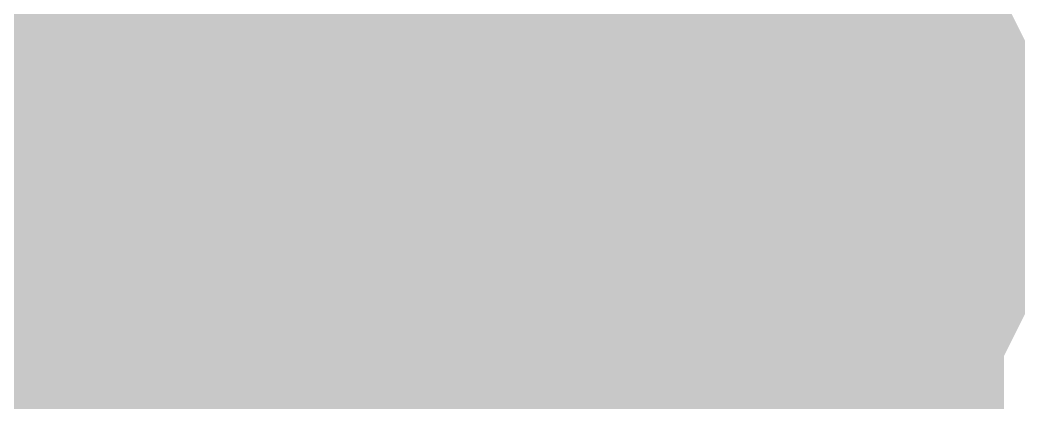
# Model space of a CAD drawing. Header units: inches. Extents: x 0 to 841, y 0 to 594.
# Drawn here: x 592.336 to 593.418, y 497.25 to 497.663 of the extents above; entities that cross this region are included whole.
import ezdxf

# ---------------------------------------------------------------- set-up
doc = ezdxf.new("R2010")
doc.units = ezdxf.units.IN
doc.layers.add('Sheet', color=255, linetype='Continuous')

msp = doc.modelspace()

# ---------------------------------------------------------------- linework, layer by layer
at = {"layer": 'Sheet'}
for points in [[(592.5044, 497.493, 0.7493, 0.7493, 0), (592.5044, 499.9859, 0.7493, 0.7493, 0)], [(592.8637, 497.8299, 0.2997, 0.2997, 0), (592.8861, 497.8074, 0.2997, 0.2997, 0), (592.9086, 497.7849, 0.2997, 0.2997, 0), (592.9086, 497.7625, 0.2997, 0.2997, 0), (592.9311, 497.74, 0.2997, 0.2997, 0), (592.9311, 497.7176, 0.2997, 0.2997, 0), (592.9535, 497.6951, 0.2997, 0.2997, 0), (592.9535, 497.6951, 0.2997, 0.2997, 0), (592.976, 497.6726, 0.2997, 0.2997, 0), (592.976, 497.6277, 0.2997, 0.2997, 0), (592.976, 497.6053, 0.2997, 0.2997, 0), (592.9984, 497.5828, 0.2997, 0.2997, 0), (592.9984, 497.5603, 0.2997, 0.2997, 0), (592.9984, 497.5379, 0.2997, 0.2997, 0), (592.9984, 497.5154, 0.2997, 0.2997, 0), (592.9984, 497.493, 0.2997, 0.2997, 0)], [(592.8637, 497.8299, 0.2997, 0.2997, 0), (592.8861, 497.8074, 0.2997, 0.2997, 0), (592.9086, 497.7849, 0.2997, 0.2997, 0), (592.9086, 497.7625, 0.2997, 0.2997, 0), (592.9311, 497.74, 0.2997, 0.2997, 0), (592.9311, 497.7176, 0.2997, 0.2997, 0), (592.9535, 497.6951, 0.2997, 0.2997, 0), (592.9535, 497.6951, 0.2997, 0.2997, 0), (592.976, 497.6726, 0.2997, 0.2997, 0), (592.976, 497.6277, 0.2997, 0.2997, 0), (592.976, 497.6053, 0.2997, 0.2997, 0), (592.9984, 497.5828, 0.2997, 0.2997, 0), (592.9984, 497.5603, 0.2997, 0.2997, 0), (592.9984, 497.5379, 0.2997, 0.2997, 0), (592.9984, 497.5154, 0.2997, 0.2997, 0), (592.9984, 497.493, 0.2997, 0.2997, 0)], [(592.8637, 497.8299, 0.2997, 0.2997, 0), (592.8861, 497.8074, 0.2997, 0.2997, 0), (592.9086, 497.7849, 0.2997, 0.2997, 0), (592.9086, 497.7625, 0.2997, 0.2997, 0), (592.9311, 497.74, 0.2997, 0.2997, 0), (592.9311, 497.7176, 0.2997, 0.2997, 0), (592.9535, 497.6951, 0.2997, 0.2997, 0), (592.9535, 497.6951, 0.2997, 0.2997, 0), (592.976, 497.6726, 0.2997, 0.2997, 0), (592.976, 497.6277, 0.2997, 0.2997, 0), (592.976, 497.6053, 0.2997, 0.2997, 0), (592.9984, 497.5828, 0.2997, 0.2997, 0), (592.9984, 497.5603, 0.2997, 0.2997, 0), (592.9984, 497.5379, 0.2997, 0.2997, 0), (592.9984, 497.5154, 0.2997, 0.2997, 0), (592.9984, 497.493, 0.2997, 0.2997, 0)], [(593.2005, 497.8299, 0.2997, 0.2997, 0), (593.2005, 497.7849, 0.2997, 0.2997, 0), (593.223, 497.7625, 0.2997, 0.2997, 0), (593.223, 497.7176, 0.2997, 0.2997, 0), (593.2455, 497.6951, 0.2997, 0.2997, 0), (593.2455, 497.6502, 0.2997, 0.2997, 0), (593.2679, 497.6053, 0.2997, 0.2997, 0), (593.2679, 497.5828, 0.2997, 0.2997, 0), (593.2679, 497.5379, 0.2997, 0.2997, 0), (593.2679, 497.493, 0.2997, 0.2997, 0)], [(593.2005, 497.8299, 0.2997, 0.2997, 0), (593.2005, 497.7849, 0.2997, 0.2997, 0), (593.223, 497.7625, 0.2997, 0.2997, 0), (593.223, 497.7176, 0.2997, 0.2997, 0), (593.2455, 497.6951, 0.2997, 0.2997, 0), (593.2455, 497.6502, 0.2997, 0.2997, 0), (593.2679, 497.6053, 0.2997, 0.2997, 0), (593.2679, 497.5828, 0.2997, 0.2997, 0), (593.2679, 497.5379, 0.2997, 0.2997, 0), (593.2679, 497.493, 0.2997, 0.2997, 0)], [(593.2005, 497.8299, 0.2997, 0.2997, 0), (593.2005, 497.7849, 0.2997, 0.2997, 0), (593.223, 497.7625, 0.2997, 0.2997, 0), (593.223, 497.7176, 0.2997, 0.2997, 0), (593.2455, 497.6951, 0.2997, 0.2997, 0), (593.2455, 497.6502, 0.2997, 0.2997, 0), (593.2679, 497.6053, 0.2997, 0.2997, 0), (593.2679, 497.5828, 0.2997, 0.2997, 0), (593.2679, 497.5379, 0.2997, 0.2997, 0), (593.2679, 497.493, 0.2997, 0.2997, 0)], [(593.2005, 497.8299, 0.2997, 0.2997, 0), (593.2005, 497.7849, 0.2997, 0.2997, 0), (593.223, 497.7625, 0.2997, 0.2997, 0), (593.223, 497.7176, 0.2997, 0.2997, 0), (593.2455, 497.6951, 0.2997, 0.2997, 0), (593.2455, 497.6502, 0.2997, 0.2997, 0), (593.2679, 497.6053, 0.2997, 0.2997, 0), (593.2679, 497.5828, 0.2997, 0.2997, 0), (593.2679, 497.5379, 0.2997, 0.2997, 0), (593.2679, 497.493, 0.2997, 0.2997, 0)], [(570.0016, 497.493, 0.7493, 0.7493, 0), (577.5025, 497.493, 0.7493, 0.7493, 0), (592.5044, 497.493, 0.7493, 0.7493, 0)], [(592.5044, 497.493, 0.7493, 0.7493, 0), (592.5044, 491.9905, 0.7493, 0.7493, 0)], [(592.9311, 497.7176, 0.0991, 0.0991, 0), (592.9535, 497.6951, 0.0991, 0.0991, 0), (592.9535, 497.6951, 0.0991, 0.0991, 0), (592.976, 497.6726, 0.0991, 0.0991, 0), (592.976, 497.6277, 0.0991, 0.0991, 0), (592.976, 497.6053, 0.0991, 0.0991, 0), (592.9984, 497.5828, 0.0991, 0.0991, 0), (592.9984, 497.5603, 0.0991, 0.0991, 0), (592.9984, 497.5379, 0.0991, 0.0991, 0), (592.9984, 497.5154, 0.0991, 0.0991, 0), (592.9984, 497.493, 0.0991, 0.0991, 0)], [(592.9311, 497.7176, 0.0991, 0.0991, 0), (592.9535, 497.6951, 0.0991, 0.0991, 0), (592.9535, 497.6951, 0.0991, 0.0991, 0), (592.976, 497.6726, 0.0991, 0.0991, 0), (592.976, 497.6277, 0.0991, 0.0991, 0), (592.976, 497.6053, 0.0991, 0.0991, 0), (592.9984, 497.5828, 0.0991, 0.0991, 0), (592.9984, 497.5603, 0.0991, 0.0991, 0), (592.9984, 497.5379, 0.0991, 0.0991, 0), (592.9984, 497.5154, 0.0991, 0.0991, 0), (592.9984, 497.493, 0.0991, 0.0991, 0)], [(592.9311, 497.7176, 0.0991, 0.0991, 0), (592.9535, 497.6951, 0.0991, 0.0991, 0), (592.9535, 497.6951, 0.0991, 0.0991, 0), (592.976, 497.6726, 0.0991, 0.0991, 0), (592.976, 497.6277, 0.0991, 0.0991, 0), (592.976, 497.6053, 0.0991, 0.0991, 0), (592.9984, 497.5828, 0.0991, 0.0991, 0), (592.9984, 497.5603, 0.0991, 0.0991, 0), (592.9984, 497.5379, 0.0991, 0.0991, 0), (592.9984, 497.5154, 0.0991, 0.0991, 0), (592.9984, 497.493, 0.0991, 0.0991, 0)], [(593.223, 497.7176, 0.0991, 0.0991, 0), (593.2455, 497.6951, 0.0991, 0.0991, 0), (593.2455, 497.6502, 0.0991, 0.0991, 0), (593.2679, 497.6053, 0.0991, 0.0991, 0), (593.2679, 497.5828, 0.0991, 0.0991, 0), (593.2679, 497.5379, 0.0991, 0.0991, 0), (593.2679, 497.493, 0.0991, 0.0991, 0)], [(593.223, 497.7176, 0.0991, 0.0991, 0), (593.2455, 497.6951, 0.0991, 0.0991, 0), (593.2455, 497.6502, 0.0991, 0.0991, 0), (593.2679, 497.6053, 0.0991, 0.0991, 0), (593.2679, 497.5828, 0.0991, 0.0991, 0), (593.2679, 497.5379, 0.0991, 0.0991, 0), (593.2679, 497.493, 0.0991, 0.0991, 0)], [(593.223, 497.7176, 0.0991, 0.0991, 0), (593.2455, 497.6951, 0.0991, 0.0991, 0), (593.2455, 497.6502, 0.0991, 0.0991, 0), (593.2679, 497.6053, 0.0991, 0.0991, 0), (593.2679, 497.5828, 0.0991, 0.0991, 0), (593.2679, 497.5379, 0.0991, 0.0991, 0), (593.2679, 497.493, 0.0991, 0.0991, 0)], [(593.223, 497.7176, 0.0991, 0.0991, 0), (593.2455, 497.6951, 0.0991, 0.0991, 0), (593.2455, 497.6502, 0.0991, 0.0991, 0), (593.2679, 497.6053, 0.0991, 0.0991, 0), (593.2679, 497.5828, 0.0991, 0.0991, 0), (593.2679, 497.5379, 0.0991, 0.0991, 0), (593.2679, 497.493, 0.0991, 0.0991, 0)], [(592.5044, 492.4846, 0.2997, 0.2997, 0), (592.5044, 497.493, 0.2997, 0.2997, 0)], [(592.9984, 497.493, 0.2997, 0.2997, 0), (592.9984, 497.4705, 0.2997, 0.2997, 0), (592.9984, 497.448, 0.2997, 0.2997, 0), (592.9984, 497.4031, 0.2997, 0.2997, 0), (592.9984, 497.3807, 0.2997, 0.2997, 0), (592.976, 497.3582, 0.2997, 0.2997, 0), (592.976, 497.3358, 0.2997, 0.2997, 0), (592.976, 497.3133, 0.2997, 0.2997, 0), (592.9535, 497.2908, 0.2997, 0.2997, 0), (592.9535, 497.2684, 0.2997, 0.2997, 0), (592.9311, 497.2459, 0.2997, 0.2997, 0), (592.9311, 497.2235, 0.2997, 0.2997, 0), (592.9086, 497.201, 0.2997, 0.2997, 0), (592.9086, 497.1785, 0.2997, 0.2997, 0), (592.8861, 497.1561, 0.2997, 0.2997, 0), (592.8637, 497.1336, 0.2997, 0.2997, 0), (592.8412, 497.1336, 0.2997, 0.2997, 0), (592.8412, 497.1112, 0.2997, 0.2997, 0), (592.8188, 497.0887, 0.2997, 0.2997, 0)], [(592.9984, 497.493, 0.2997, 0.2997, 0), (592.9984, 497.4705, 0.2997, 0.2997, 0), (592.9984, 497.448, 0.2997, 0.2997, 0), (592.9984, 497.4031, 0.2997, 0.2997, 0), (592.9984, 497.3807, 0.2997, 0.2997, 0), (592.976, 497.3582, 0.2997, 0.2997, 0), (592.976, 497.3358, 0.2997, 0.2997, 0), (592.976, 497.3133, 0.2997, 0.2997, 0), (592.9535, 497.2908, 0.2997, 0.2997, 0), (592.9535, 497.2684, 0.2997, 0.2997, 0), (592.9311, 497.2459, 0.2997, 0.2997, 0), (592.9311, 497.2235, 0.2997, 0.2997, 0), (592.9086, 497.201, 0.2997, 0.2997, 0), (592.9086, 497.1785, 0.2997, 0.2997, 0), (592.8861, 497.1561, 0.2997, 0.2997, 0), (592.8637, 497.1336, 0.2997, 0.2997, 0), (592.8412, 497.1336, 0.2997, 0.2997, 0), (592.8412, 497.1112, 0.2997, 0.2997, 0), (592.8188, 497.0887, 0.2997, 0.2997, 0)], [(592.9984, 497.493, 0.2997, 0.2997, 0), (592.9984, 497.4705, 0.2997, 0.2997, 0), (592.9984, 497.448, 0.2997, 0.2997, 0), (592.9984, 497.4031, 0.2997, 0.2997, 0), (592.9984, 497.3807, 0.2997, 0.2997, 0), (592.976, 497.3582, 0.2997, 0.2997, 0), (592.976, 497.3358, 0.2997, 0.2997, 0), (592.976, 497.3133, 0.2997, 0.2997, 0), (592.9535, 497.2908, 0.2997, 0.2997, 0), (592.9535, 497.2684, 0.2997, 0.2997, 0), (592.9311, 497.2459, 0.2997, 0.2997, 0), (592.9311, 497.2235, 0.2997, 0.2997, 0), (592.9086, 497.201, 0.2997, 0.2997, 0), (592.9086, 497.1785, 0.2997, 0.2997, 0), (592.8861, 497.1561, 0.2997, 0.2997, 0), (592.8637, 497.1336, 0.2997, 0.2997, 0), (592.8412, 497.1336, 0.2997, 0.2997, 0), (592.8412, 497.1112, 0.2997, 0.2997, 0), (592.8188, 497.0887, 0.2997, 0.2997, 0)], [(592.9984, 497.493, 0.2997, 0.2997, 0), (592.9984, 497.493, 0.2997, 0.2997, 0), (592.9984, 497.493, 0.2997, 0.2997, 0), (592.9984, 497.493, 0.2997, 0.2997, 0), (592.9984, 497.493, 0.2997, 0.2997, 0), (592.9984, 497.493, 0.2997, 0.2997, 0), (592.9984, 497.493, 0.2997, 0.2997, 0), (592.9984, 497.493, 0.2997, 0.2997, 0), (592.9984, 497.493, 0.2997, 0.2997, 0), (592.9984, 497.493, 0.2997, 0.2997, 0), (592.9984, 497.493, 0.2997, 0.2997, 0), (592.9984, 497.493, 0.2997, 0.2997, 0), (592.9984, 497.493, 0.2997, 0.2997, 0), (592.9984, 497.493, 0.2997, 0.2997, 0), (592.9984, 497.493, 0.2997, 0.2997, 0), (592.9984, 497.493, 0.2997, 0.2997, 0), (592.9984, 497.493, 0.2997, 0.2997, 0), (592.9984, 497.493, 0.2997, 0.2997, 0), (592.9984, 497.493, 0.2997, 0.2997, 0), (592.9984, 497.493, 0.2997, 0.2997, 0), (592.9984, 497.493, 0.2997, 0.2997, 0), (592.9984, 497.493, 0.2997, 0.2997, 0), (592.9984, 497.493, 0.2997, 0.2997, 0), (592.9984, 497.493, 0.2997, 0.2997, 0), (592.9984, 497.493, 0.2997, 0.2997, 0), (592.9984, 497.493, 0.2997, 0.2997, 0), (592.9984, 497.493, 0.2997, 0.2997, 0), (592.9984, 497.493, 0.2997, 0.2997, 0), (592.9984, 497.493, 0.2997, 0.2997, 0), (592.9984, 497.493, 0.2997, 0.2997, 0), (592.9984, 497.493, 0.2997, 0.2997, 0), (592.9984, 497.493, 0.2997, 0.2997, 0), (592.9984, 497.493, 0.2997, 0.2997, 0)], [(592.9984, 497.493, 0.2997, 0.2997, 0), (592.9984, 497.493, 0.2997, 0.2997, 0)], [(592.9984, 497.493, 0.2997, 0.2997, 0), (592.9984, 497.493, 0.2997, 0.2997, 0), (592.9984, 497.493, 0.2997, 0.2997, 0), (592.9984, 497.493, 0.2997, 0.2997, 0), (592.9984, 497.493, 0.2997, 0.2997, 0), (592.9984, 497.493, 0.2997, 0.2997, 0), (592.9984, 497.493, 0.2997, 0.2997, 0), (592.9984, 497.493, 0.2997, 0.2997, 0), (592.9984, 497.493, 0.2997, 0.2997, 0), (592.9984, 497.493, 0.2997, 0.2997, 0), (592.9984, 497.493, 0.2997, 0.2997, 0), (592.9984, 497.493, 0.2997, 0.2997, 0), (592.9984, 497.493, 0.2997, 0.2997, 0), (592.9984, 497.493, 0.2997, 0.2997, 0), (592.9984, 497.493, 0.2997, 0.2997, 0), (592.9984, 497.493, 0.2997, 0.2997, 0), (592.9984, 497.493, 0.2997, 0.2997, 0), (592.9984, 497.493, 0.2997, 0.2997, 0), (592.9984, 497.493, 0.2997, 0.2997, 0), (592.9984, 497.493, 0.2997, 0.2997, 0), (592.9984, 497.493, 0.2997, 0.2997, 0), (592.9984, 497.493, 0.2997, 0.2997, 0), (592.9984, 497.493, 0.2997, 0.2997, 0), (592.9984, 497.493, 0.2997, 0.2997, 0), (592.9984, 497.493, 0.2997, 0.2997, 0), (592.9984, 497.493, 0.2997, 0.2997, 0), (592.9984, 497.493, 0.2997, 0.2997, 0), (592.9984, 497.493, 0.2997, 0.2997, 0), (592.9984, 497.493, 0.2997, 0.2997, 0), (592.9984, 497.493, 0.2997, 0.2997, 0), (592.9984, 497.493, 0.2997, 0.2997, 0), (592.9984, 497.493, 0.2997, 0.2997, 0), (592.9984, 497.493, 0.2997, 0.2997, 0)], [(592.9984, 497.493, 0.2997, 0.2997, 0), (592.9984, 497.493, 0.2997, 0.2997, 0)], [(592.9984, 497.493, 0.2997, 0.2997, 0), (592.9984, 497.493, 0.2997, 0.2997, 0), (592.9984, 497.493, 0.2997, 0.2997, 0), (592.9984, 497.493, 0.2997, 0.2997, 0), (592.9984, 497.493, 0.2997, 0.2997, 0), (592.9984, 497.493, 0.2997, 0.2997, 0), (592.9984, 497.493, 0.2997, 0.2997, 0), (592.9984, 497.493, 0.2997, 0.2997, 0), (592.9984, 497.493, 0.2997, 0.2997, 0), (592.9984, 497.493, 0.2997, 0.2997, 0), (592.9984, 497.493, 0.2997, 0.2997, 0), (592.9984, 497.493, 0.2997, 0.2997, 0), (592.9984, 497.493, 0.2997, 0.2997, 0), (592.9984, 497.493, 0.2997, 0.2997, 0), (592.9984, 497.493, 0.2997, 0.2997, 0), (592.9984, 497.493, 0.2997, 0.2997, 0), (592.9984, 497.493, 0.2997, 0.2997, 0), (592.9984, 497.493, 0.2997, 0.2997, 0), (592.9984, 497.493, 0.2997, 0.2997, 0), (592.9984, 497.493, 0.2997, 0.2997, 0), (592.9984, 497.493, 0.2997, 0.2997, 0), (592.9984, 497.493, 0.2997, 0.2997, 0), (592.9984, 497.493, 0.2997, 0.2997, 0), (592.9984, 497.493, 0.2997, 0.2997, 0), (592.9984, 497.493, 0.2997, 0.2997, 0), (592.9984, 497.493, 0.2997, 0.2997, 0), (592.9984, 497.493, 0.2997, 0.2997, 0), (592.9984, 497.493, 0.2997, 0.2997, 0), (592.9984, 497.493, 0.2997, 0.2997, 0), (592.9984, 497.493, 0.2997, 0.2997, 0), (592.9984, 497.493, 0.2997, 0.2997, 0), (592.9984, 497.493, 0.2997, 0.2997, 0), (592.9984, 497.493, 0.2997, 0.2997, 0)], [(592.9984, 497.493, 0.2997, 0.2997, 0), (592.9984, 497.493, 0.2997, 0.2997, 0)], [(593.2679, 497.493, 0.2997, 0.2997, 0), (593.2679, 497.448, 0.2997, 0.2997, 0), (593.2679, 497.4031, 0.2997, 0.2997, 0), (593.2679, 497.3807, 0.2997, 0.2997, 0), (593.2455, 497.3358, 0.2997, 0.2997, 0), (593.2455, 497.2908, 0.2997, 0.2997, 0), (593.223, 497.2684, 0.2997, 0.2997, 0), (593.223, 497.2235, 0.2997, 0.2997, 0), (593.2005, 497.201, 0.2997, 0.2997, 0), (593.2005, 497.1561, 0.2997, 0.2997, 0), (593.1781, 497.1336, 0.2997, 0.2997, 0), (593.1556, 497.0887, 0.2997, 0.2997, 0)], [(593.2679, 497.493, 0.2997, 0.2997, 0), (593.2679, 497.448, 0.2997, 0.2997, 0), (593.2679, 497.4031, 0.2997, 0.2997, 0), (593.2679, 497.3807, 0.2997, 0.2997, 0), (593.2455, 497.3358, 0.2997, 0.2997, 0), (593.2455, 497.2908, 0.2997, 0.2997, 0), (593.223, 497.2684, 0.2997, 0.2997, 0), (593.223, 497.2235, 0.2997, 0.2997, 0), (593.2005, 497.201, 0.2997, 0.2997, 0), (593.2005, 497.1561, 0.2997, 0.2997, 0), (593.1781, 497.1336, 0.2997, 0.2997, 0), (593.1556, 497.0887, 0.2997, 0.2997, 0)], [(593.2679, 497.493, 0.2997, 0.2997, 0), (593.2679, 497.448, 0.2997, 0.2997, 0), (593.2679, 497.4031, 0.2997, 0.2997, 0), (593.2679, 497.3807, 0.2997, 0.2997, 0), (593.2455, 497.3358, 0.2997, 0.2997, 0), (593.2455, 497.2908, 0.2997, 0.2997, 0), (593.223, 497.2684, 0.2997, 0.2997, 0), (593.223, 497.2235, 0.2997, 0.2997, 0), (593.2005, 497.201, 0.2997, 0.2997, 0), (593.2005, 497.1561, 0.2997, 0.2997, 0), (593.1781, 497.1336, 0.2997, 0.2997, 0), (593.1556, 497.0887, 0.2997, 0.2997, 0)], [(593.2679, 497.493, 0.2997, 0.2997, 0), (593.2679, 497.448, 0.2997, 0.2997, 0), (593.2679, 497.4031, 0.2997, 0.2997, 0), (593.2679, 497.3807, 0.2997, 0.2997, 0), (593.2455, 497.3358, 0.2997, 0.2997, 0), (593.2455, 497.2908, 0.2997, 0.2997, 0), (593.223, 497.2684, 0.2997, 0.2997, 0), (593.223, 497.2235, 0.2997, 0.2997, 0), (593.2005, 497.201, 0.2997, 0.2997, 0), (593.2005, 497.1561, 0.2997, 0.2997, 0), (593.1781, 497.1336, 0.2997, 0.2997, 0), (593.1556, 497.0887, 0.2997, 0.2997, 0)], [(593.2679, 497.493, 0.2997, 0.2997, 0), (593.2679, 497.493, 0.2997, 0.2997, 0), (593.2679, 497.493, 0.2997, 0.2997, 0), (593.2679, 497.493, 0.2997, 0.2997, 0), (593.2679, 497.493, 0.2997, 0.2997, 0), (593.2679, 497.493, 0.2997, 0.2997, 0), (593.2679, 497.493, 0.2997, 0.2997, 0), (593.2679, 497.493, 0.2997, 0.2997, 0), (593.2679, 497.493, 0.2997, 0.2997, 0), (593.2679, 497.493, 0.2997, 0.2997, 0), (593.2679, 497.493, 0.2997, 0.2997, 0), (593.2679, 497.493, 0.2997, 0.2997, 0), (593.2679, 497.493, 0.2997, 0.2997, 0), (593.2679, 497.493, 0.2997, 0.2997, 0), (593.2679, 497.493, 0.2997, 0.2997, 0), (593.2679, 497.493, 0.2997, 0.2997, 0), (593.2679, 497.493, 0.2997, 0.2997, 0), (593.2679, 497.493, 0.2997, 0.2997, 0), (593.2679, 497.493, 0.2997, 0.2997, 0), (593.2679, 497.493, 0.2997, 0.2997, 0), (593.2679, 497.493, 0.2997, 0.2997, 0), (593.2679, 497.493, 0.2997, 0.2997, 0), (593.2679, 497.493, 0.2997, 0.2997, 0), (593.2679, 497.493, 0.2997, 0.2997, 0), (593.2679, 497.493, 0.2997, 0.2997, 0), (593.2679, 497.493, 0.2997, 0.2997, 0), (593.2679, 497.493, 0.2997, 0.2997, 0), (593.2679, 497.493, 0.2997, 0.2997, 0), (593.2679, 497.493, 0.2997, 0.2997, 0), (593.2679, 497.493, 0.2997, 0.2997, 0), (593.2679, 497.493, 0.2997, 0.2997, 0), (593.2679, 497.493, 0.2997, 0.2997, 0), (593.2679, 497.493, 0.2997, 0.2997, 0)], [(593.2679, 497.493, 0.2997, 0.2997, 0), (593.2679, 497.493, 0.2997, 0.2997, 0)], [(593.2679, 497.493, 0.2997, 0.2997, 0), (593.2679, 497.493, 0.2997, 0.2997, 0), (593.2679, 497.493, 0.2997, 0.2997, 0), (593.2679, 497.493, 0.2997, 0.2997, 0), (593.2679, 497.493, 0.2997, 0.2997, 0), (593.2679, 497.493, 0.2997, 0.2997, 0), (593.2679, 497.493, 0.2997, 0.2997, 0), (593.2679, 497.493, 0.2997, 0.2997, 0), (593.2679, 497.493, 0.2997, 0.2997, 0), (593.2679, 497.493, 0.2997, 0.2997, 0), (593.2679, 497.493, 0.2997, 0.2997, 0), (593.2679, 497.493, 0.2997, 0.2997, 0), (593.2679, 497.493, 0.2997, 0.2997, 0), (593.2679, 497.493, 0.2997, 0.2997, 0), (593.2679, 497.493, 0.2997, 0.2997, 0), (593.2679, 497.493, 0.2997, 0.2997, 0), (593.2679, 497.493, 0.2997, 0.2997, 0), (593.2679, 497.493, 0.2997, 0.2997, 0), (593.2679, 497.493, 0.2997, 0.2997, 0), (593.2679, 497.493, 0.2997, 0.2997, 0), (593.2679, 497.493, 0.2997, 0.2997, 0), (593.2679, 497.493, 0.2997, 0.2997, 0), (593.2679, 497.493, 0.2997, 0.2997, 0), (593.2679, 497.493, 0.2997, 0.2997, 0), (593.2679, 497.493, 0.2997, 0.2997, 0), (593.2679, 497.493, 0.2997, 0.2997, 0), (593.2679, 497.493, 0.2997, 0.2997, 0), (593.2679, 497.493, 0.2997, 0.2997, 0), (593.2679, 497.493, 0.2997, 0.2997, 0), (593.2679, 497.493, 0.2997, 0.2997, 0), (593.2679, 497.493, 0.2997, 0.2997, 0), (593.2679, 497.493, 0.2997, 0.2997, 0), (593.2679, 497.493, 0.2997, 0.2997, 0)], [(593.2679, 497.493, 0.2997, 0.2997, 0), (593.2679, 497.493, 0.2997, 0.2997, 0)], [(593.2679, 497.493, 0.2997, 0.2997, 0), (593.2679, 497.493, 0.2997, 0.2997, 0), (593.2679, 497.493, 0.2997, 0.2997, 0), (593.2679, 497.493, 0.2997, 0.2997, 0), (593.2679, 497.493, 0.2997, 0.2997, 0), (593.2679, 497.493, 0.2997, 0.2997, 0), (593.2679, 497.493, 0.2997, 0.2997, 0), (593.2679, 497.493, 0.2997, 0.2997, 0), (593.2679, 497.493, 0.2997, 0.2997, 0), (593.2679, 497.493, 0.2997, 0.2997, 0), (593.2679, 497.493, 0.2997, 0.2997, 0), (593.2679, 497.493, 0.2997, 0.2997, 0), (593.2679, 497.493, 0.2997, 0.2997, 0), (593.2679, 497.493, 0.2997, 0.2997, 0), (593.2679, 497.493, 0.2997, 0.2997, 0), (593.2679, 497.493, 0.2997, 0.2997, 0), (593.2679, 497.493, 0.2997, 0.2997, 0), (593.2679, 497.493, 0.2997, 0.2997, 0), (593.2679, 497.493, 0.2997, 0.2997, 0), (593.2679, 497.493, 0.2997, 0.2997, 0), (593.2679, 497.493, 0.2997, 0.2997, 0), (593.2679, 497.493, 0.2997, 0.2997, 0), (593.2679, 497.493, 0.2997, 0.2997, 0), (593.2679, 497.493, 0.2997, 0.2997, 0), (593.2679, 497.493, 0.2997, 0.2997, 0), (593.2679, 497.493, 0.2997, 0.2997, 0), (593.2679, 497.493, 0.2997, 0.2997, 0), (593.2679, 497.493, 0.2997, 0.2997, 0), (593.2679, 497.493, 0.2997, 0.2997, 0), (593.2679, 497.493, 0.2997, 0.2997, 0), (593.2679, 497.493, 0.2997, 0.2997, 0), (593.2679, 497.493, 0.2997, 0.2997, 0), (593.2679, 497.493, 0.2997, 0.2997, 0)], [(593.2679, 497.493, 0.2997, 0.2997, 0), (593.2679, 497.493, 0.2997, 0.2997, 0)], [(593.2679, 497.493, 0.2997, 0.2997, 0), (593.2679, 497.493, 0.2997, 0.2997, 0), (593.2679, 497.493, 0.2997, 0.2997, 0), (593.2679, 497.493, 0.2997, 0.2997, 0), (593.2679, 497.493, 0.2997, 0.2997, 0), (593.2679, 497.493, 0.2997, 0.2997, 0), (593.2679, 497.493, 0.2997, 0.2997, 0), (593.2679, 497.493, 0.2997, 0.2997, 0), (593.2679, 497.493, 0.2997, 0.2997, 0), (593.2679, 497.493, 0.2997, 0.2997, 0), (593.2679, 497.493, 0.2997, 0.2997, 0), (593.2679, 497.493, 0.2997, 0.2997, 0), (593.2679, 497.493, 0.2997, 0.2997, 0), (593.2679, 497.493, 0.2997, 0.2997, 0), (593.2679, 497.493, 0.2997, 0.2997, 0), (593.2679, 497.493, 0.2997, 0.2997, 0), (593.2679, 497.493, 0.2997, 0.2997, 0), (593.2679, 497.493, 0.2997, 0.2997, 0), (593.2679, 497.493, 0.2997, 0.2997, 0), (593.2679, 497.493, 0.2997, 0.2997, 0), (593.2679, 497.493, 0.2997, 0.2997, 0), (593.2679, 497.493, 0.2997, 0.2997, 0), (593.2679, 497.493, 0.2997, 0.2997, 0), (593.2679, 497.493, 0.2997, 0.2997, 0), (593.2679, 497.493, 0.2997, 0.2997, 0), (593.2679, 497.493, 0.2997, 0.2997, 0), (593.2679, 497.493, 0.2997, 0.2997, 0), (593.2679, 497.493, 0.2997, 0.2997, 0), (593.2679, 497.493, 0.2997, 0.2997, 0), (593.2679, 497.493, 0.2997, 0.2997, 0), (593.2679, 497.493, 0.2997, 0.2997, 0), (593.2679, 497.493, 0.2997, 0.2997, 0), (593.2679, 497.493, 0.2997, 0.2997, 0)], [(593.2679, 497.493, 0.2997, 0.2997, 0), (593.2679, 497.493, 0.2997, 0.2997, 0)], [(592.9984, 497.493, 0.0991, 0.0991, 0), (592.9984, 497.4705, 0.0991, 0.0991, 0), (592.9984, 497.448, 0.0991, 0.0991, 0), (592.9984, 497.4031, 0.0991, 0.0991, 0), (592.9984, 497.3807, 0.0991, 0.0991, 0), (592.976, 497.3582, 0.0991, 0.0991, 0), (592.976, 497.3358, 0.0991, 0.0991, 0), (592.976, 497.3133, 0.0991, 0.0991, 0), (592.9535, 497.2908, 0.0991, 0.0991, 0), (592.9535, 497.2684, 0.0991, 0.0991, 0), (592.9311, 497.2459, 0.0991, 0.0991, 0), (592.9311, 497.2235, 0.0991, 0.0991, 0), (592.9086, 497.201, 0.0991, 0.0991, 0), (592.9086, 497.1785, 0.0991, 0.0991, 0)], [(592.9984, 497.493, 0.0991, 0.0991, 0), (592.9984, 497.4705, 0.0991, 0.0991, 0), (592.9984, 497.448, 0.0991, 0.0991, 0), (592.9984, 497.4031, 0.0991, 0.0991, 0), (592.9984, 497.3807, 0.0991, 0.0991, 0), (592.976, 497.3582, 0.0991, 0.0991, 0), (592.976, 497.3358, 0.0991, 0.0991, 0), (592.976, 497.3133, 0.0991, 0.0991, 0), (592.9535, 497.2908, 0.0991, 0.0991, 0), (592.9535, 497.2684, 0.0991, 0.0991, 0), (592.9311, 497.2459, 0.0991, 0.0991, 0), (592.9311, 497.2235, 0.0991, 0.0991, 0), (592.9086, 497.201, 0.0991, 0.0991, 0), (592.9086, 497.1785, 0.0991, 0.0991, 0)], [(592.9984, 497.493, 0.0991, 0.0991, 0), (592.9984, 497.4705, 0.0991, 0.0991, 0), (592.9984, 497.448, 0.0991, 0.0991, 0), (592.9984, 497.4031, 0.0991, 0.0991, 0), (592.9984, 497.3807, 0.0991, 0.0991, 0), (592.976, 497.3582, 0.0991, 0.0991, 0), (592.976, 497.3358, 0.0991, 0.0991, 0), (592.976, 497.3133, 0.0991, 0.0991, 0), (592.9535, 497.2908, 0.0991, 0.0991, 0), (592.9535, 497.2684, 0.0991, 0.0991, 0), (592.9311, 497.2459, 0.0991, 0.0991, 0), (592.9311, 497.2235, 0.0991, 0.0991, 0), (592.9086, 497.201, 0.0991, 0.0991, 0), (592.9086, 497.1785, 0.0991, 0.0991, 0)], [(592.9984, 497.493, 0.0991, 0.0991, 0), (592.9984, 497.493, 0.0991, 0.0991, 0), (592.9984, 497.493, 0.0991, 0.0991, 0), (592.9984, 497.493, 0.0991, 0.0991, 0), (592.9984, 497.493, 0.0991, 0.0991, 0), (592.9984, 497.493, 0.0991, 0.0991, 0), (592.9984, 497.493, 0.0991, 0.0991, 0), (592.9984, 497.493, 0.0991, 0.0991, 0), (592.9984, 497.493, 0.0991, 0.0991, 0), (592.9984, 497.493, 0.0991, 0.0991, 0), (592.9984, 497.493, 0.0991, 0.0991, 0), (592.9984, 497.493, 0.0991, 0.0991, 0), (592.9984, 497.493, 0.0991, 0.0991, 0), (592.9984, 497.493, 0.0991, 0.0991, 0), (592.9984, 497.493, 0.0991, 0.0991, 0), (592.9984, 497.493, 0.0991, 0.0991, 0), (592.9984, 497.493, 0.0991, 0.0991, 0), (592.9984, 497.493, 0.0991, 0.0991, 0), (592.9984, 497.493, 0.0991, 0.0991, 0), (592.9984, 497.493, 0.0991, 0.0991, 0), (592.9984, 497.493, 0.0991, 0.0991, 0), (592.9984, 497.493, 0.0991, 0.0991, 0), (592.9984, 497.493, 0.0991, 0.0991, 0), (592.9984, 497.493, 0.0991, 0.0991, 0), (592.9984, 497.493, 0.0991, 0.0991, 0), (592.9984, 497.493, 0.0991, 0.0991, 0), (592.9984, 497.493, 0.0991, 0.0991, 0), (592.9984, 497.493, 0.0991, 0.0991, 0), (592.9984, 497.493, 0.0991, 0.0991, 0), (592.9984, 497.493, 0.0991, 0.0991, 0), (592.9984, 497.493, 0.0991, 0.0991, 0), (592.9984, 497.493, 0.0991, 0.0991, 0), (592.9984, 497.493, 0.0991, 0.0991, 0)], [(592.9984, 497.493, 0.0991, 0.0991, 0), (592.9984, 497.493, 0.0991, 0.0991, 0)], [(592.9984, 497.493, 0.0991, 0.0991, 0), (592.9984, 497.493, 0.0991, 0.0991, 0), (592.9984, 497.493, 0.0991, 0.0991, 0), (592.9984, 497.493, 0.0991, 0.0991, 0), (592.9984, 497.493, 0.0991, 0.0991, 0), (592.9984, 497.493, 0.0991, 0.0991, 0), (592.9984, 497.493, 0.0991, 0.0991, 0), (592.9984, 497.493, 0.0991, 0.0991, 0), (592.9984, 497.493, 0.0991, 0.0991, 0), (592.9984, 497.493, 0.0991, 0.0991, 0), (592.9984, 497.493, 0.0991, 0.0991, 0), (592.9984, 497.493, 0.0991, 0.0991, 0), (592.9984, 497.493, 0.0991, 0.0991, 0), (592.9984, 497.493, 0.0991, 0.0991, 0), (592.9984, 497.493, 0.0991, 0.0991, 0), (592.9984, 497.493, 0.0991, 0.0991, 0), (592.9984, 497.493, 0.0991, 0.0991, 0), (592.9984, 497.493, 0.0991, 0.0991, 0), (592.9984, 497.493, 0.0991, 0.0991, 0), (592.9984, 497.493, 0.0991, 0.0991, 0), (592.9984, 497.493, 0.0991, 0.0991, 0), (592.9984, 497.493, 0.0991, 0.0991, 0), (592.9984, 497.493, 0.0991, 0.0991, 0), (592.9984, 497.493, 0.0991, 0.0991, 0), (592.9984, 497.493, 0.0991, 0.0991, 0), (592.9984, 497.493, 0.0991, 0.0991, 0), (592.9984, 497.493, 0.0991, 0.0991, 0), (592.9984, 497.493, 0.0991, 0.0991, 0), (592.9984, 497.493, 0.0991, 0.0991, 0), (592.9984, 497.493, 0.0991, 0.0991, 0), (592.9984, 497.493, 0.0991, 0.0991, 0), (592.9984, 497.493, 0.0991, 0.0991, 0), (592.9984, 497.493, 0.0991, 0.0991, 0)], [(592.9984, 497.493, 0.0991, 0.0991, 0), (592.9984, 497.493, 0.0991, 0.0991, 0)], [(592.9984, 497.493, 0.0991, 0.0991, 0), (592.9984, 497.493, 0.0991, 0.0991, 0), (592.9984, 497.493, 0.0991, 0.0991, 0), (592.9984, 497.493, 0.0991, 0.0991, 0), (592.9984, 497.493, 0.0991, 0.0991, 0), (592.9984, 497.493, 0.0991, 0.0991, 0), (592.9984, 497.493, 0.0991, 0.0991, 0), (592.9984, 497.493, 0.0991, 0.0991, 0), (592.9984, 497.493, 0.0991, 0.0991, 0), (592.9984, 497.493, 0.0991, 0.0991, 0), (592.9984, 497.493, 0.0991, 0.0991, 0), (592.9984, 497.493, 0.0991, 0.0991, 0), (592.9984, 497.493, 0.0991, 0.0991, 0), (592.9984, 497.493, 0.0991, 0.0991, 0), (592.9984, 497.493, 0.0991, 0.0991, 0), (592.9984, 497.493, 0.0991, 0.0991, 0), (592.9984, 497.493, 0.0991, 0.0991, 0), (592.9984, 497.493, 0.0991, 0.0991, 0), (592.9984, 497.493, 0.0991, 0.0991, 0), (592.9984, 497.493, 0.0991, 0.0991, 0), (592.9984, 497.493, 0.0991, 0.0991, 0), (592.9984, 497.493, 0.0991, 0.0991, 0), (592.9984, 497.493, 0.0991, 0.0991, 0), (592.9984, 497.493, 0.0991, 0.0991, 0), (592.9984, 497.493, 0.0991, 0.0991, 0), (592.9984, 497.493, 0.0991, 0.0991, 0), (592.9984, 497.493, 0.0991, 0.0991, 0), (592.9984, 497.493, 0.0991, 0.0991, 0), (592.9984, 497.493, 0.0991, 0.0991, 0), (592.9984, 497.493, 0.0991, 0.0991, 0), (592.9984, 497.493, 0.0991, 0.0991, 0), (592.9984, 497.493, 0.0991, 0.0991, 0), (592.9984, 497.493, 0.0991, 0.0991, 0)], [(592.9984, 497.493, 0.0991, 0.0991, 0), (592.9984, 497.493, 0.0991, 0.0991, 0)], [(593.2679, 497.493, 0.0991, 0.0991, 0), (593.2679, 497.448, 0.0991, 0.0991, 0), (593.2679, 497.4031, 0.0991, 0.0991, 0), (593.2679, 497.3807, 0.0991, 0.0991, 0), (593.2455, 497.3358, 0.0991, 0.0991, 0), (593.2455, 497.2908, 0.0991, 0.0991, 0), (593.223, 497.2684, 0.0991, 0.0991, 0), (593.223, 497.2235, 0.0991, 0.0991, 0), (593.2005, 497.201, 0.0991, 0.0991, 0), (593.2005, 497.1561, 0.0991, 0.0991, 0)], [(593.2679, 497.493, 0.0991, 0.0991, 0), (593.2679, 497.448, 0.0991, 0.0991, 0), (593.2679, 497.4031, 0.0991, 0.0991, 0), (593.2679, 497.3807, 0.0991, 0.0991, 0), (593.2455, 497.3358, 0.0991, 0.0991, 0), (593.2455, 497.2908, 0.0991, 0.0991, 0), (593.223, 497.2684, 0.0991, 0.0991, 0), (593.223, 497.2235, 0.0991, 0.0991, 0), (593.2005, 497.201, 0.0991, 0.0991, 0), (593.2005, 497.1561, 0.0991, 0.0991, 0)], [(593.2679, 497.493, 0.0991, 0.0991, 0), (593.2679, 497.448, 0.0991, 0.0991, 0), (593.2679, 497.4031, 0.0991, 0.0991, 0), (593.2679, 497.3807, 0.0991, 0.0991, 0), (593.2455, 497.3358, 0.0991, 0.0991, 0), (593.2455, 497.2908, 0.0991, 0.0991, 0), (593.223, 497.2684, 0.0991, 0.0991, 0), (593.223, 497.2235, 0.0991, 0.0991, 0), (593.2005, 497.201, 0.0991, 0.0991, 0), (593.2005, 497.1561, 0.0991, 0.0991, 0)], [(593.2679, 497.493, 0.0991, 0.0991, 0), (593.2679, 497.448, 0.0991, 0.0991, 0), (593.2679, 497.4031, 0.0991, 0.0991, 0), (593.2679, 497.3807, 0.0991, 0.0991, 0), (593.2455, 497.3358, 0.0991, 0.0991, 0), (593.2455, 497.2908, 0.0991, 0.0991, 0), (593.223, 497.2684, 0.0991, 0.0991, 0), (593.223, 497.2235, 0.0991, 0.0991, 0), (593.2005, 497.201, 0.0991, 0.0991, 0), (593.2005, 497.1561, 0.0991, 0.0991, 0)], [(593.2679, 497.493, 0.0991, 0.0991, 0), (593.2679, 497.493, 0.0991, 0.0991, 0), (593.2679, 497.493, 0.0991, 0.0991, 0), (593.2679, 497.493, 0.0991, 0.0991, 0), (593.2679, 497.493, 0.0991, 0.0991, 0), (593.2679, 497.493, 0.0991, 0.0991, 0), (593.2679, 497.493, 0.0991, 0.0991, 0), (593.2679, 497.493, 0.0991, 0.0991, 0), (593.2679, 497.493, 0.0991, 0.0991, 0), (593.2679, 497.493, 0.0991, 0.0991, 0), (593.2679, 497.493, 0.0991, 0.0991, 0), (593.2679, 497.493, 0.0991, 0.0991, 0), (593.2679, 497.493, 0.0991, 0.0991, 0), (593.2679, 497.493, 0.0991, 0.0991, 0), (593.2679, 497.493, 0.0991, 0.0991, 0), (593.2679, 497.493, 0.0991, 0.0991, 0), (593.2679, 497.493, 0.0991, 0.0991, 0), (593.2679, 497.493, 0.0991, 0.0991, 0), (593.2679, 497.493, 0.0991, 0.0991, 0), (593.2679, 497.493, 0.0991, 0.0991, 0), (593.2679, 497.493, 0.0991, 0.0991, 0), (593.2679, 497.493, 0.0991, 0.0991, 0), (593.2679, 497.493, 0.0991, 0.0991, 0), (593.2679, 497.493, 0.0991, 0.0991, 0), (593.2679, 497.493, 0.0991, 0.0991, 0), (593.2679, 497.493, 0.0991, 0.0991, 0), (593.2679, 497.493, 0.0991, 0.0991, 0), (593.2679, 497.493, 0.0991, 0.0991, 0), (593.2679, 497.493, 0.0991, 0.0991, 0), (593.2679, 497.493, 0.0991, 0.0991, 0), (593.2679, 497.493, 0.0991, 0.0991, 0), (593.2679, 497.493, 0.0991, 0.0991, 0), (593.2679, 497.493, 0.0991, 0.0991, 0)], [(593.2679, 497.493, 0.0991, 0.0991, 0), (593.2679, 497.493, 0.0991, 0.0991, 0)], [(593.2679, 497.493, 0.0991, 0.0991, 0), (593.2679, 497.493, 0.0991, 0.0991, 0), (593.2679, 497.493, 0.0991, 0.0991, 0), (593.2679, 497.493, 0.0991, 0.0991, 0), (593.2679, 497.493, 0.0991, 0.0991, 0), (593.2679, 497.493, 0.0991, 0.0991, 0), (593.2679, 497.493, 0.0991, 0.0991, 0), (593.2679, 497.493, 0.0991, 0.0991, 0), (593.2679, 497.493, 0.0991, 0.0991, 0), (593.2679, 497.493, 0.0991, 0.0991, 0), (593.2679, 497.493, 0.0991, 0.0991, 0), (593.2679, 497.493, 0.0991, 0.0991, 0), (593.2679, 497.493, 0.0991, 0.0991, 0), (593.2679, 497.493, 0.0991, 0.0991, 0), (593.2679, 497.493, 0.0991, 0.0991, 0), (593.2679, 497.493, 0.0991, 0.0991, 0), (593.2679, 497.493, 0.0991, 0.0991, 0), (593.2679, 497.493, 0.0991, 0.0991, 0), (593.2679, 497.493, 0.0991, 0.0991, 0), (593.2679, 497.493, 0.0991, 0.0991, 0), (593.2679, 497.493, 0.0991, 0.0991, 0), (593.2679, 497.493, 0.0991, 0.0991, 0), (593.2679, 497.493, 0.0991, 0.0991, 0), (593.2679, 497.493, 0.0991, 0.0991, 0), (593.2679, 497.493, 0.0991, 0.0991, 0), (593.2679, 497.493, 0.0991, 0.0991, 0), (593.2679, 497.493, 0.0991, 0.0991, 0), (593.2679, 497.493, 0.0991, 0.0991, 0), (593.2679, 497.493, 0.0991, 0.0991, 0), (593.2679, 497.493, 0.0991, 0.0991, 0), (593.2679, 497.493, 0.0991, 0.0991, 0), (593.2679, 497.493, 0.0991, 0.0991, 0), (593.2679, 497.493, 0.0991, 0.0991, 0)], [(593.2679, 497.493, 0.0991, 0.0991, 0), (593.2679, 497.493, 0.0991, 0.0991, 0)], [(593.2679, 497.493, 0.0991, 0.0991, 0), (593.2679, 497.493, 0.0991, 0.0991, 0), (593.2679, 497.493, 0.0991, 0.0991, 0), (593.2679, 497.493, 0.0991, 0.0991, 0), (593.2679, 497.493, 0.0991, 0.0991, 0), (593.2679, 497.493, 0.0991, 0.0991, 0), (593.2679, 497.493, 0.0991, 0.0991, 0), (593.2679, 497.493, 0.0991, 0.0991, 0), (593.2679, 497.493, 0.0991, 0.0991, 0), (593.2679, 497.493, 0.0991, 0.0991, 0), (593.2679, 497.493, 0.0991, 0.0991, 0), (593.2679, 497.493, 0.0991, 0.0991, 0), (593.2679, 497.493, 0.0991, 0.0991, 0), (593.2679, 497.493, 0.0991, 0.0991, 0), (593.2679, 497.493, 0.0991, 0.0991, 0), (593.2679, 497.493, 0.0991, 0.0991, 0), (593.2679, 497.493, 0.0991, 0.0991, 0), (593.2679, 497.493, 0.0991, 0.0991, 0), (593.2679, 497.493, 0.0991, 0.0991, 0), (593.2679, 497.493, 0.0991, 0.0991, 0), (593.2679, 497.493, 0.0991, 0.0991, 0), (593.2679, 497.493, 0.0991, 0.0991, 0), (593.2679, 497.493, 0.0991, 0.0991, 0), (593.2679, 497.493, 0.0991, 0.0991, 0), (593.2679, 497.493, 0.0991, 0.0991, 0), (593.2679, 497.493, 0.0991, 0.0991, 0), (593.2679, 497.493, 0.0991, 0.0991, 0), (593.2679, 497.493, 0.0991, 0.0991, 0), (593.2679, 497.493, 0.0991, 0.0991, 0), (593.2679, 497.493, 0.0991, 0.0991, 0), (593.2679, 497.493, 0.0991, 0.0991, 0), (593.2679, 497.493, 0.0991, 0.0991, 0), (593.2679, 497.493, 0.0991, 0.0991, 0)], [(593.2679, 497.493, 0.0991, 0.0991, 0), (593.2679, 497.493, 0.0991, 0.0991, 0)], [(593.2679, 497.493, 0.0991, 0.0991, 0), (593.2679, 497.493, 0.0991, 0.0991, 0), (593.2679, 497.493, 0.0991, 0.0991, 0), (593.2679, 497.493, 0.0991, 0.0991, 0), (593.2679, 497.493, 0.0991, 0.0991, 0), (593.2679, 497.493, 0.0991, 0.0991, 0), (593.2679, 497.493, 0.0991, 0.0991, 0), (593.2679, 497.493, 0.0991, 0.0991, 0), (593.2679, 497.493, 0.0991, 0.0991, 0), (593.2679, 497.493, 0.0991, 0.0991, 0), (593.2679, 497.493, 0.0991, 0.0991, 0), (593.2679, 497.493, 0.0991, 0.0991, 0), (593.2679, 497.493, 0.0991, 0.0991, 0), (593.2679, 497.493, 0.0991, 0.0991, 0), (593.2679, 497.493, 0.0991, 0.0991, 0), (593.2679, 497.493, 0.0991, 0.0991, 0), (593.2679, 497.493, 0.0991, 0.0991, 0), (593.2679, 497.493, 0.0991, 0.0991, 0), (593.2679, 497.493, 0.0991, 0.0991, 0), (593.2679, 497.493, 0.0991, 0.0991, 0), (593.2679, 497.493, 0.0991, 0.0991, 0), (593.2679, 497.493, 0.0991, 0.0991, 0), (593.2679, 497.493, 0.0991, 0.0991, 0), (593.2679, 497.493, 0.0991, 0.0991, 0), (593.2679, 497.493, 0.0991, 0.0991, 0), (593.2679, 497.493, 0.0991, 0.0991, 0), (593.2679, 497.493, 0.0991, 0.0991, 0), (593.2679, 497.493, 0.0991, 0.0991, 0), (593.2679, 497.493, 0.0991, 0.0991, 0), (593.2679, 497.493, 0.0991, 0.0991, 0), (593.2679, 497.493, 0.0991, 0.0991, 0), (593.2679, 497.493, 0.0991, 0.0991, 0), (593.2679, 497.493, 0.0991, 0.0991, 0)], [(593.2679, 497.493, 0.0991, 0.0991, 0), (593.2679, 497.493, 0.0991, 0.0991, 0)]]:
    msp.add_lwpolyline(points, format="xyseb", dxfattribs=at)
msp.add_lwpolyline([(592.2459, 497.4996, 0.508, 0.508, 1), (592.7539, 497.4996, 0.508, 0.508, 1)], format="xyseb", close=True, dxfattribs=at)

doc.saveas('drawing.dxf')
